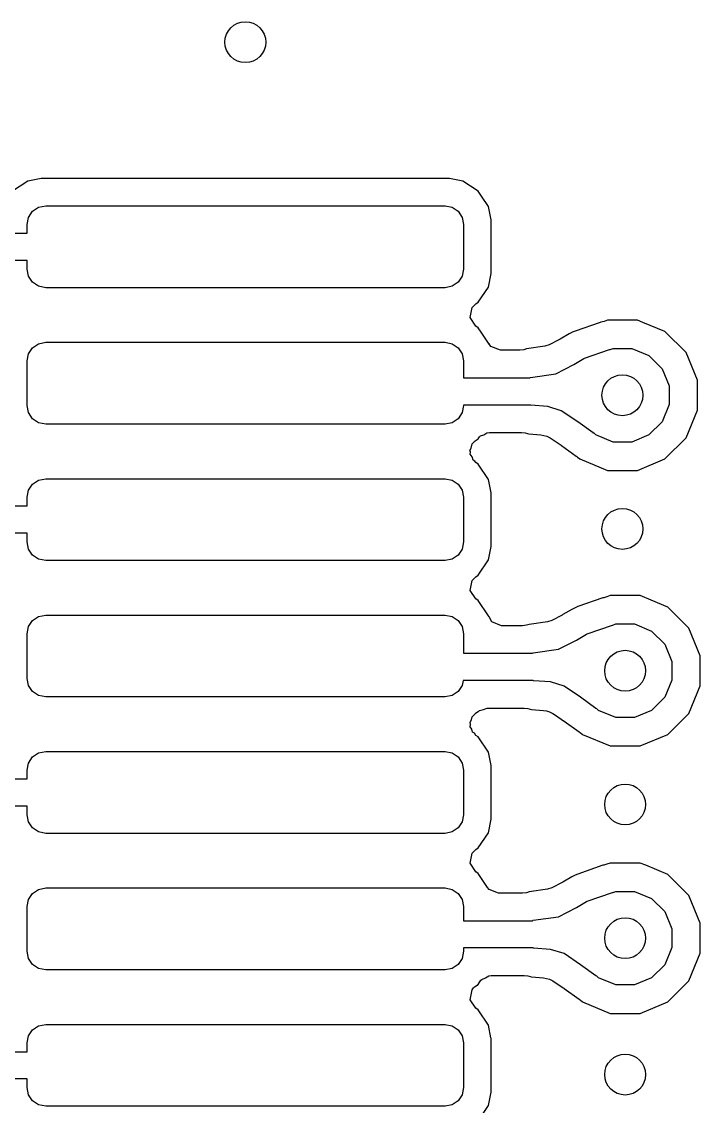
# Model space of a CAD drawing. Extents: x 114.9 to 199.6, y -137.1 to -76.7.
# Drawn here: x 180.478 to 182.965, y -105.326 to -101.351 of the extents above; entities that cross this region are included whole.
import ezdxf

# ---------------------------------------------------------------- set-up
doc = ezdxf.new("R2010")
doc.units = 0
doc.layers.add('BLACK', color=7, linetype='CONTINUOUS')

msp = doc.modelspace()

# ---------------------------------------------------------------- linework, layer by layer
at = {"layer": 'BLACK', "linetype": 'CONTINUOUS'}
for p, q in [((180.500364, -101.935287), (180.444568, -101.972568)), ((180.549569, -101.9255), (180.500364, -101.935287)), ((182.046435, -101.9255), (180.549569, -101.9255)), ((182.095632, -101.935285), (182.046435, -101.9255)), ((182.151431, -101.972568), (182.095632, -101.935285)), ((182.163294, -101.990323), (182.151431, -101.972568)), ((182.188713, -102.028365), (182.163294, -101.990323)), ((180.51797, -102.04597), (180.54009, -102.03119)), ((180.54009, -102.03119), (180.566182, -102.026)), ((180.566182, -102.026), (182.029818, -102.026)), ((182.029818, -102.026), (182.05591, -102.03119)), ((182.05591, -102.03119), (182.07803, -102.04597)), ((182.198499, -102.077567), (182.188713, -102.028365)), ((180.498, -102.094182), (180.50319, -102.06809)), ((180.50319, -102.06809), (180.51797, -102.04597)), ((182.07803, -102.04597), (182.09281, -102.06809)), ((182.09281, -102.06809), (182.098, -102.094182)), ((182.198499, -102.077568), (182.198499, -102.077567)), ((182.1985, -102.274433), (182.198499, -102.077568)), ((180.498, -102.126), (180.498, -102.094182)), ((182.098, -102.094182), (182.098, -102.257818)), ((178.684, -102.126), (180.498, -102.126)), ((180.498, -102.226), (178.70471, -102.226)), ((180.498, -102.257818), (180.498, -102.226)), ((180.50319, -102.28391), (180.498, -102.257818)), ((182.098, -102.257818), (182.09281, -102.28391)), ((182.188713, -102.323635), (182.1985, -102.274433)), ((180.51797, -102.30603), (180.50319, -102.28391)), ((180.54009, -102.32081), (180.51797, -102.30603)), ((180.566182, -102.326), (180.54009, -102.32081)), ((182.05591, -102.32081), (182.029818, -102.326)), ((182.07803, -102.30603), (182.05591, -102.32081)), ((182.09281, -102.28391), (182.07803, -102.30603)), ((182.029818, -102.326), (180.566182, -102.326)), ((182.151431, -102.379431), (182.188713, -102.323635)), ((182.121875, -102.435561), (182.12919, -102.398778)), ((182.12919, -102.398778), (182.142709, -102.385258)), ((182.142709, -102.385258), (182.151431, -102.379431)), ((182.14271, -102.466741), (182.121875, -102.435561)), ((182.151431, -102.472569), (182.14271, -102.466741)), ((182.162372, -102.488944), (182.151431, -102.472569)), ((182.598828, -102.452987), (182.506279, -102.484933)), ((182.601347, -102.452643), (182.598828, -102.452987)), ((182.613448, -102.449367), (182.601347, -102.452643)), ((182.6252, -102.4445), (182.613448, -102.449367)), ((182.7348, -102.4445), (182.6252, -102.4445)), ((182.734801, -102.4445), (182.7348, -102.4445)), ((182.755292, -102.452988), (182.734801, -102.4445)), ((182.836058, -102.486443), (182.755292, -102.452988)), ((182.191394, -102.532378), (182.162372, -102.488944)), ((182.449588, -102.515634), (182.411044, -102.535605)), ((182.452014, -102.514288), (182.449588, -102.515634)), ((182.484756, -102.494897), (182.452014, -102.514288)), ((182.484799, -102.494873), (182.484756, -102.494897)), ((182.494187, -102.489935), (182.484799, -102.494873)), ((182.494202, -102.489927), (182.494187, -102.489935)), ((182.496325, -102.488944), (182.494202, -102.489927)), ((182.49634, -102.488937), (182.496325, -102.488944)), ((182.506251, -102.484943), (182.49634, -102.488937)), ((182.506279, -102.484933), (182.506251, -102.484943)), ((182.836059, -102.486444), (182.836058, -102.486443)), ((182.836061, -102.486445), (182.836059, -102.486444)), ((182.913555, -102.563939), (182.836061, -102.486445)), ((180.50319, -102.56809), (180.51797, -102.54597)), ((180.51797, -102.54597), (180.54009, -102.53119)), ((180.54009, -102.53119), (180.566182, -102.526)), ((180.566182, -102.526), (182.029818, -102.526)), ((182.029818, -102.526), (182.05591, -102.53119)), ((182.05591, -102.53119), (182.07803, -102.54597)), ((182.07803, -102.54597), (182.09281, -102.56809)), ((182.191941, -102.532012), (182.191394, -102.532378)), ((182.198045, -102.541148), (182.191941, -102.532012)), ((182.232693, -102.5555), (182.198045, -102.541148)), ((182.303846, -102.5555), (182.232693, -102.5555)), ((182.318438, -102.553277), (182.303846, -102.5555)), ((182.328552, -102.550121), (182.318438, -102.553277)), ((182.395405, -102.540609), (182.328552, -102.550121)), ((182.411044, -102.535605), (182.395405, -102.540609)), ((182.540679, -102.584668), (182.633253, -102.552714)), ((182.633253, -102.552714), (182.635087, -102.552824)), ((182.635087, -102.552824), (182.645859, -102.548363)), ((182.645859, -102.548363), (182.714141, -102.548363)), ((182.714141, -102.548363), (182.777225, -102.574493)), ((180.498, -102.594182), (180.50319, -102.56809)), ((180.498, -102.757818), (180.498, -102.594182)), ((182.09281, -102.56809), (182.098, -102.594182)), ((182.098, -102.594182), (182.098, -102.656)), ((182.501999, -102.6073), (182.538542, -102.585658)), ((182.538542, -102.585658), (182.540679, -102.584668)), ((182.777225, -102.574493), (182.825507, -102.622775)), ((182.913555, -102.56394), (182.913555, -102.563939)), ((182.913557, -102.563942), (182.913555, -102.56394)), ((182.9555, -102.6652), (182.913557, -102.563942)), ((182.436267, -102.641359), (182.501999, -102.6073)), ((182.825507, -102.622775), (182.851637, -102.685859)), ((182.098, -102.656), (182.34055, -102.656)), ((182.34055, -102.656), (182.343412, -102.65457)), ((182.343412, -102.65457), (182.436267, -102.641359)), ((182.9555, -102.7748), (182.9555, -102.6652)), ((182.851637, -102.685859), (182.851637, -102.754141)), ((180.50319, -102.78391), (180.498, -102.757818)), ((182.098, -102.757818), (182.09281, -102.78391)), ((182.342735, -102.756), (182.098, -102.756)), ((182.098, -102.756), (182.098, -102.757818)), ((182.344253, -102.756756), (182.342735, -102.756)), ((182.406637, -102.761086), (182.344253, -102.756756)), ((182.851637, -102.754141), (182.825507, -102.817225)), ((180.51797, -102.80603), (180.50319, -102.78391)), ((182.09281, -102.78391), (182.07803, -102.80603)), ((182.456022, -102.776697), (182.406637, -102.761086)), ((182.516232, -102.817276), (182.456022, -102.776697)), ((182.913557, -102.876058), (182.9555, -102.7748)), ((180.54009, -102.82081), (180.51797, -102.80603)), ((180.566182, -102.826), (180.54009, -102.82081)), ((182.029818, -102.826), (180.566182, -102.826)), ((182.05591, -102.82081), (182.029818, -102.826)), ((182.07803, -102.80603), (182.05591, -102.82081)), ((182.57298, -102.858407), (182.516232, -102.817276)), ((182.825507, -102.817225), (182.777225, -102.865507)), ((182.13988, -102.887148), (182.151431, -102.879431)), ((182.151431, -102.879431), (182.155677, -102.873075)), ((182.155677, -102.873075), (182.16035, -102.868913)), ((182.16035, -102.868913), (182.172597, -102.864648)), ((182.172597, -102.864648), (182.183381, -102.857442)), ((182.183381, -102.857442), (182.192944, -102.8565)), ((182.192944, -102.8565), (182.310176, -102.8565)), ((182.310176, -102.8565), (182.323041, -102.858219)), ((182.323041, -102.858219), (182.331833, -102.860611)), ((182.331833, -102.860611), (182.336948, -102.862003)), ((182.336948, -102.862003), (182.380997, -102.865059)), ((182.380997, -102.865059), (182.392362, -102.867219)), ((182.392362, -102.867219), (182.402949, -102.870565)), ((182.402949, -102.870565), (182.415563, -102.876653)), ((182.415563, -102.876653), (182.448391, -102.898778)), ((182.5733, -102.858631), (182.57298, -102.858407)), ((182.576564, -102.859296), (182.5733, -102.858631)), ((182.582775, -102.865507), (182.576564, -102.859296)), ((182.645859, -102.891637), (182.582775, -102.865507)), ((182.777225, -102.865507), (182.714141, -102.891637)), ((182.836061, -102.953555), (182.913555, -102.876061)), ((182.913555, -102.87606), (182.913557, -102.876058)), ((182.913555, -102.876061), (182.913555, -102.87606)), ((182.121014, -102.923177), (182.126108, -102.914273)), ((182.126108, -102.914273), (182.12919, -102.898778)), ((182.12919, -102.898778), (182.137339, -102.889413)), ((182.137339, -102.889413), (182.13988, -102.887148)), ((182.448391, -102.898778), (182.455079, -102.903285)), ((182.455079, -102.903285), (182.456443, -102.904238)), ((182.456443, -102.904238), (182.511066, -102.943829)), ((182.714141, -102.891637), (182.645859, -102.891637)), ((182.123129, -102.929252), (182.121014, -102.923177)), ((182.121875, -102.935561), (182.123129, -102.929252)), ((182.129081, -102.946345), (182.121875, -102.935561)), ((182.133346, -102.958594), (182.129081, -102.946345)), ((182.139136, -102.961393), (182.133346, -102.958594)), ((182.511066, -102.943829), (182.51248, -102.944836)), ((182.51248, -102.944836), (182.512528, -102.94487)), ((182.512528, -102.94487), (182.512537, -102.944876)), ((182.512537, -102.944876), (182.514861, -102.946503)), ((182.514861, -102.946503), (182.514809, -102.946577)), ((182.514809, -102.946577), (182.523603, -102.953219)), ((182.523603, -102.953219), (182.523939, -102.953555)), ((182.523939, -102.953555), (182.52394, -102.953555)), ((182.52394, -102.953555), (182.523942, -102.953557)), ((182.523942, -102.953557), (182.6252, -102.9955)), ((182.7348, -102.9955), (182.836058, -102.953557)), ((182.836058, -102.953557), (182.83606, -102.953555)), ((182.83606, -102.953555), (182.836061, -102.953555)), ((182.14271, -102.966741), (182.139136, -102.961393)), ((182.151431, -102.972569), (182.14271, -102.966741)), ((182.188713, -103.028365), (182.151431, -102.972569)), ((182.6252, -102.9955), (182.625202, -102.9955)), ((182.625202, -102.9955), (182.734798, -102.9955)), ((182.734798, -102.9955), (182.7348, -102.9955)), ((180.51797, -103.04597), (180.54009, -103.03119)), ((180.54009, -103.03119), (180.566182, -103.026)), ((180.566182, -103.026), (182.029818, -103.026)), ((182.029818, -103.026), (182.05591, -103.03119)), ((182.05591, -103.03119), (182.07803, -103.04597)), ((182.198499, -103.077568), (182.188713, -103.028365)), ((180.498, -103.094182), (180.50319, -103.06809)), ((180.50319, -103.06809), (180.51797, -103.04597)), ((182.07803, -103.04597), (182.09281, -103.06809)), ((182.09281, -103.06809), (182.098, -103.094182)), ((182.1985, -103.274433), (182.198499, -103.077568)), ((180.498, -103.126), (180.498, -103.094182)), ((182.098, -103.094182), (182.098, -103.257818)), ((179.044, -103.126), (180.498, -103.126)), ((180.498, -103.226), (179.06471, -103.226)), ((180.498, -103.257818), (180.498, -103.226)), ((180.50319, -103.28391), (180.498, -103.257818)), ((182.098, -103.257818), (182.09281, -103.28391)), ((182.188713, -103.323635), (182.1985, -103.274433)), ((180.51797, -103.30603), (180.50319, -103.28391)), ((180.54009, -103.32081), (180.51797, -103.30603)), ((182.07803, -103.30603), (182.05591, -103.32081)), ((182.09281, -103.28391), (182.07803, -103.30603)), ((180.566182, -103.326), (180.54009, -103.32081)), ((182.029818, -103.326), (180.566182, -103.326)), ((182.05591, -103.32081), (182.029818, -103.326)), ((182.151431, -103.379431), (182.188713, -103.323635)), ((182.12919, -103.398778), (182.142709, -103.385258)), ((182.142709, -103.385258), (182.151431, -103.379431)), ((182.121875, -103.435561), (182.12919, -103.398778)), ((182.14271, -103.466741), (182.121875, -103.435561)), ((182.151431, -103.472569), (182.14271, -103.466741)), ((182.188713, -103.528365), (182.151431, -103.472569)), ((182.608828, -103.462987), (182.516279, -103.494933)), ((182.611347, -103.462643), (182.608828, -103.462987)), ((182.623448, -103.459367), (182.611347, -103.462643)), ((182.6352, -103.4545), (182.623448, -103.459367)), ((182.7448, -103.4545), (182.6352, -103.4545)), ((182.744801, -103.4545), (182.7448, -103.4545)), ((182.785723, -103.471451), (182.744801, -103.4545)), ((182.846058, -103.496443), (182.785723, -103.471451)), ((182.494756, -103.504897), (182.462014, -103.524288)), ((182.494799, -103.504873), (182.494756, -103.504897)), ((182.504187, -103.499935), (182.494799, -103.504873)), ((182.504202, -103.499927), (182.504187, -103.499935)), ((182.506325, -103.498944), (182.504202, -103.499927)), ((182.50634, -103.498937), (182.506325, -103.498944)), ((182.516251, -103.494943), (182.50634, -103.498937)), ((182.516279, -103.494933), (182.516251, -103.494943)), ((182.846059, -103.496444), (182.846058, -103.496443)), ((182.846061, -103.496445), (182.846059, -103.496444)), ((182.923555, -103.573939), (182.846061, -103.496445)), ((180.50319, -103.56809), (180.51797, -103.54597)), ((180.51797, -103.54597), (180.54009, -103.53119)), ((180.54009, -103.53119), (180.566182, -103.526)), ((180.566182, -103.526), (182.029818, -103.526)), ((182.029818, -103.526), (182.05591, -103.53119)), ((182.05591, -103.53119), (182.07803, -103.54597)), ((182.07803, -103.54597), (182.09281, -103.56809)), ((182.188713, -103.528367), (182.188713, -103.528365)), ((182.19056, -103.532825), (182.188713, -103.528367)), ((182.191632, -103.53238), (182.19056, -103.532825)), ((182.201665, -103.551148), (182.191632, -103.53238)), ((182.236313, -103.5655), (182.201665, -103.551148)), ((182.405405, -103.550609), (182.338552, -103.560121)), ((182.421044, -103.545605), (182.405405, -103.550609)), ((182.459588, -103.525634), (182.421044, -103.545605)), ((182.462014, -103.524288), (182.459588, -103.525634)), ((180.498, -103.594182), (180.50319, -103.56809)), ((180.498, -103.757818), (180.498, -103.594182)), ((182.09281, -103.56809), (182.098, -103.594182)), ((182.098, -103.594182), (182.098, -103.666)), ((182.313846, -103.5655), (182.236313, -103.5655)), ((182.328438, -103.563277), (182.313846, -103.5655)), ((182.338552, -103.560121), (182.328438, -103.563277)), ((182.548542, -103.595658), (182.550679, -103.594668)), ((182.550679, -103.594668), (182.643253, -103.562714)), ((182.643253, -103.562714), (182.645087, -103.562824)), ((182.645087, -103.562824), (182.655859, -103.558363)), ((182.655859, -103.558363), (182.724141, -103.558363)), ((182.724141, -103.558363), (182.787225, -103.584493)), ((182.787225, -103.584493), (182.835507, -103.632775)), ((182.923555, -103.57394), (182.923555, -103.573939)), ((182.923557, -103.573942), (182.923555, -103.57394)), ((182.9655, -103.6752), (182.923557, -103.573942)), ((182.446267, -103.651359), (182.511999, -103.6173)), ((182.511999, -103.6173), (182.548542, -103.595658)), ((182.835507, -103.632775), (182.861637, -103.695859)), ((182.098, -103.666), (182.35055, -103.666)), ((182.35055, -103.666), (182.353412, -103.66457)), ((182.353412, -103.66457), (182.446267, -103.651359)), ((182.861637, -103.695859), (182.861637, -103.764141)), ((182.9655, -103.7848), (182.9655, -103.6752)), ((180.50319, -103.78391), (180.498, -103.757818)), ((180.51797, -103.80603), (180.50319, -103.78391)), ((182.09281, -103.78391), (182.07803, -103.80603)), ((182.096373, -103.766), (182.09281, -103.78391)), ((182.352735, -103.766), (182.096373, -103.766)), ((182.354253, -103.766756), (182.352735, -103.766)), ((182.416637, -103.771086), (182.354253, -103.766756)), ((182.466022, -103.786697), (182.416637, -103.771086)), ((182.526232, -103.827276), (182.466022, -103.786697)), ((182.861637, -103.764141), (182.835507, -103.827225)), ((182.923557, -103.886058), (182.9655, -103.7848)), ((180.54009, -103.82081), (180.51797, -103.80603)), ((180.566182, -103.826), (180.54009, -103.82081)), ((182.029818, -103.826), (180.566182, -103.826)), ((182.05591, -103.82081), (182.029818, -103.826)), ((182.07803, -103.80603), (182.05591, -103.82081)), ((182.58298, -103.868407), (182.526232, -103.827276)), ((182.835507, -103.827225), (182.787225, -103.875507)), ((182.156212, -103.875603), (182.170816, -103.872233)), ((182.170816, -103.872233), (182.184659, -103.8665)), ((182.184659, -103.8665), (182.320176, -103.8665)), ((182.320176, -103.8665), (182.333041, -103.868219)), ((182.333041, -103.868219), (182.341833, -103.870611)), ((182.341833, -103.870611), (182.346948, -103.872003)), ((182.346948, -103.872003), (182.390997, -103.875059)), ((182.5833, -103.868631), (182.58298, -103.868407)), ((182.586564, -103.869296), (182.5833, -103.868631)), ((182.592775, -103.875507), (182.586564, -103.869296)), ((182.121606, -103.917904), (182.127066, -103.909457)), ((182.127066, -103.909457), (182.12919, -103.898778)), ((182.12919, -103.898778), (182.141486, -103.886103)), ((182.141486, -103.886103), (182.142086, -103.885675)), ((182.142086, -103.885675), (182.151431, -103.879431)), ((182.151431, -103.879431), (182.151965, -103.87863)), ((182.151965, -103.87863), (182.156212, -103.875603)), ((182.390997, -103.875059), (182.402362, -103.877219)), ((182.402362, -103.877219), (182.412949, -103.880565)), ((182.412949, -103.880565), (182.425563, -103.886653)), ((182.425563, -103.886653), (182.434708, -103.892816)), ((182.434708, -103.892816), (182.464415, -103.912838)), ((182.464415, -103.912838), (182.465079, -103.913285)), ((182.655859, -103.901637), (182.592775, -103.875507)), ((182.724141, -103.901637), (182.655859, -103.901637)), ((182.787225, -103.875507), (182.724141, -103.901637)), ((182.846061, -103.963555), (182.923555, -103.886061)), ((182.923555, -103.88606), (182.923557, -103.886058)), ((182.923555, -103.886061), (182.923555, -103.88606)), ((182.123636, -103.926704), (182.121606, -103.917904)), ((182.121875, -103.935561), (182.123636, -103.926704)), ((182.127685, -103.944256), (182.121875, -103.935561)), ((182.130036, -103.954447), (182.127685, -103.944256)), ((182.465079, -103.913285), (182.466443, -103.914238)), ((182.466443, -103.914238), (182.521066, -103.953829)), ((182.137693, -103.959233), (182.130036, -103.954447)), ((182.14271, -103.966741), (182.137693, -103.959233)), ((182.151431, -103.972569), (182.14271, -103.966741)), ((182.188713, -104.028365), (182.151431, -103.972569)), ((182.521066, -103.953829), (182.52248, -103.954836)), ((182.52248, -103.954836), (182.522528, -103.95487)), ((182.522528, -103.95487), (182.522537, -103.954876)), ((182.522537, -103.954876), (182.524861, -103.956503)), ((182.524861, -103.956503), (182.524809, -103.956577)), ((182.524809, -103.956577), (182.533603, -103.963219)), ((182.533603, -103.963219), (182.533939, -103.963555)), ((182.533939, -103.963555), (182.53394, -103.963555)), ((182.53394, -103.963555), (182.533942, -103.963557)), ((182.533942, -103.963557), (182.6352, -104.0055)), ((182.7448, -104.0055), (182.846058, -103.963557)), ((182.846058, -103.963557), (182.84606, -103.963555)), ((182.84606, -103.963555), (182.846061, -103.963555)), ((180.51797, -104.04597), (180.54009, -104.03119)), ((180.54009, -104.03119), (180.566182, -104.026)), ((180.566182, -104.026), (182.029818, -104.026)), ((182.029818, -104.026), (182.05591, -104.03119)), ((182.05591, -104.03119), (182.07803, -104.04597)), ((182.198499, -104.077568), (182.188713, -104.028365)), ((182.6352, -104.0055), (182.635202, -104.0055)), ((182.635202, -104.0055), (182.744798, -104.0055)), ((182.744798, -104.0055), (182.7448, -104.0055)), ((180.498, -104.094182), (180.50319, -104.06809)), ((180.50319, -104.06809), (180.51797, -104.04597)), ((182.07803, -104.04597), (182.09281, -104.06809)), ((182.09281, -104.06809), (182.098, -104.094182)), ((180.498, -104.126), (180.498, -104.094182)), ((182.098, -104.094182), (182.098, -104.257818)), ((182.198499, -104.135198), (182.198499, -104.077568)), ((179.364, -104.126), (180.498, -104.126)), ((182.1985, -104.274433), (182.198499, -104.135198)), ((180.498, -104.226), (179.384711, -104.226)), ((180.498, -104.257818), (180.498, -104.226)), ((180.50319, -104.28391), (180.498, -104.257818)), ((182.098, -104.257818), (182.09281, -104.28391)), ((180.51797, -104.30603), (180.50319, -104.28391)), ((180.54009, -104.32081), (180.51797, -104.30603)), ((182.07803, -104.30603), (182.05591, -104.32081)), ((182.09281, -104.28391), (182.07803, -104.30603)), ((182.188713, -104.323635), (182.1985, -104.274433)), ((180.566182, -104.326), (180.54009, -104.32081)), ((182.029818, -104.326), (180.566182, -104.326)), ((182.05591, -104.32081), (182.029818, -104.326)), ((182.151431, -104.379431), (182.188713, -104.323635)), ((182.12919, -104.398778), (182.142709, -104.385258)), ((182.142709, -104.385258), (182.151431, -104.379431)), ((182.121875, -104.435561), (182.12919, -104.398778)), ((182.14271, -104.466741), (182.121875, -104.435561)), ((182.151431, -104.472569), (182.14271, -104.466741)), ((182.608828, -104.442987), (182.516279, -104.474933)), ((182.611347, -104.442643), (182.608828, -104.442987)), ((182.623448, -104.439367), (182.611347, -104.442643)), ((182.6352, -104.4345), (182.623448, -104.439367)), ((182.7448, -104.4345), (182.6352, -104.4345)), ((182.744801, -104.4345), (182.7448, -104.4345)), ((182.765292, -104.442988), (182.744801, -104.4345)), ((182.846058, -104.476443), (182.765292, -104.442988)), ((182.173524, -104.505634), (182.151431, -104.472569)), ((182.185611, -104.523723), (182.173524, -104.505634)), ((182.459588, -104.505634), (182.421044, -104.525605)), ((182.462014, -104.504288), (182.459588, -104.505634)), ((182.494756, -104.484897), (182.462014, -104.504288)), ((182.494799, -104.484873), (182.494756, -104.484897)), ((182.504187, -104.479935), (182.494799, -104.484873)), ((182.504202, -104.479927), (182.504187, -104.479935)), ((182.506325, -104.478944), (182.504202, -104.479927)), ((182.50634, -104.478937), (182.506325, -104.478944)), ((182.516251, -104.474943), (182.50634, -104.478937)), ((182.516279, -104.474933), (182.516251, -104.474943)), ((182.846059, -104.476444), (182.846058, -104.476443)), ((182.846061, -104.476445), (182.846059, -104.476444)), ((182.923555, -104.553939), (182.846061, -104.476445)), ((180.50319, -104.56809), (180.51797, -104.54597)), ((180.51797, -104.54597), (180.54009, -104.53119)), ((180.54009, -104.53119), (180.566182, -104.526)), ((180.566182, -104.526), (182.029818, -104.526)), ((182.029818, -104.526), (182.05591, -104.53119)), ((182.05591, -104.53119), (182.07803, -104.54597)), ((182.07803, -104.54597), (182.09281, -104.56809)), ((182.191705, -104.531148), (182.185611, -104.523723)), ((182.226353, -104.5455), (182.191705, -104.531148)), ((182.313846, -104.5455), (182.226353, -104.5455)), ((182.328438, -104.543277), (182.313846, -104.5455)), ((182.338552, -104.540121), (182.328438, -104.543277)), ((182.405405, -104.530609), (182.338552, -104.540121)), ((182.421044, -104.525605), (182.405405, -104.530609)), ((182.550679, -104.574668), (182.643253, -104.542714)), ((182.643253, -104.542714), (182.645087, -104.542824)), ((182.645087, -104.542824), (182.655859, -104.538363)), ((182.655859, -104.538363), (182.724141, -104.538363)), ((182.724141, -104.538363), (182.787225, -104.564493)), ((180.498, -104.594182), (180.50319, -104.56809)), ((182.09281, -104.56809), (182.098, -104.594182)), ((182.511999, -104.5973), (182.548542, -104.575658)), ((182.548542, -104.575658), (182.550679, -104.574668)), ((182.787225, -104.564493), (182.835507, -104.612775)), ((182.923555, -104.55394), (182.923555, -104.553939)), ((182.923557, -104.553942), (182.923555, -104.55394)), ((182.9655, -104.6552), (182.923557, -104.553942)), ((180.498, -104.757818), (180.498, -104.594182)), ((182.098, -104.594182), (182.098, -104.646)), ((182.446267, -104.631359), (182.511999, -104.5973)), ((182.835507, -104.612775), (182.861637, -104.675859)), ((182.098, -104.646), (182.35055, -104.646)), ((182.35055, -104.646), (182.353412, -104.64457)), ((182.353412, -104.64457), (182.446267, -104.631359)), ((182.9655, -104.7648), (182.9655, -104.6552)), ((182.861637, -104.675859), (182.861637, -104.744141)), ((182.352735, -104.746), (182.098, -104.746)), ((182.098, -104.746), (182.098, -104.757818)), ((182.354253, -104.746756), (182.352735, -104.746)), ((182.416637, -104.751086), (182.354253, -104.746756)), ((182.861637, -104.744141), (182.835507, -104.807225)), ((180.50319, -104.78391), (180.498, -104.757818)), ((180.51797, -104.80603), (180.50319, -104.78391)), ((182.09281, -104.78391), (182.07803, -104.80603)), ((182.098, -104.757818), (182.09281, -104.78391)), ((182.466022, -104.766697), (182.416637, -104.751086)), ((182.526232, -104.807276), (182.466022, -104.766697)), ((182.923557, -104.866058), (182.9655, -104.7648)), ((180.54009, -104.82081), (180.51797, -104.80603)), ((180.566182, -104.826), (180.54009, -104.82081)), ((182.029818, -104.826), (180.566182, -104.826)), ((182.05591, -104.82081), (182.029818, -104.826)), ((182.07803, -104.80603), (182.05591, -104.82081)), ((182.58298, -104.848407), (182.526232, -104.807276)), ((182.835507, -104.807225), (182.787225, -104.855507)), ((182.151431, -104.879431), (182.161382, -104.864537)), ((182.161382, -104.864537), (182.164516, -104.861319)), ((182.164516, -104.861319), (182.177931, -104.85555)), ((182.177931, -104.85555), (182.190066, -104.847442)), ((182.190066, -104.847442), (182.198785, -104.846582)), ((182.198785, -104.846582), (182.198969, -104.846504)), ((182.198969, -104.846504), (182.199091, -104.846552)), ((182.199091, -104.846552), (182.199626, -104.8465)), ((182.199626, -104.8465), (182.320176, -104.8465)), ((182.320176, -104.8465), (182.333041, -104.848219)), ((182.333041, -104.848219), (182.341833, -104.850611)), ((182.341833, -104.850611), (182.346948, -104.852003)), ((182.346948, -104.852003), (182.390997, -104.855059)), ((182.390997, -104.855059), (182.402362, -104.857219)), ((182.402362, -104.857219), (182.412949, -104.860565)), ((182.412949, -104.860565), (182.425563, -104.866653)), ((182.425563, -104.866653), (182.462774, -104.891732)), ((182.5833, -104.848631), (182.58298, -104.848407)), ((182.586564, -104.849296), (182.5833, -104.848631)), ((182.592775, -104.855507), (182.586564, -104.849296)), ((182.655859, -104.881637), (182.592775, -104.855507)), ((182.787225, -104.855507), (182.724141, -104.881637)), ((182.846061, -104.943555), (182.923555, -104.866061)), ((182.923555, -104.86606), (182.923557, -104.866058)), ((182.923555, -104.866061), (182.923555, -104.86606)), ((182.121875, -104.935561), (182.12919, -104.898778)), ((182.12919, -104.898778), (182.134823, -104.891819)), ((182.134823, -104.891819), (182.138418, -104.888125)), ((182.138418, -104.888125), (182.151431, -104.879431)), ((182.462774, -104.891732), (182.465079, -104.893285)), ((182.465079, -104.893285), (182.466443, -104.894238)), ((182.466443, -104.894238), (182.521066, -104.933829)), ((182.724141, -104.881637), (182.655859, -104.881637)), ((182.14271, -104.966741), (182.121875, -104.935561)), ((182.521066, -104.933829), (182.52248, -104.934836)), ((182.52248, -104.934836), (182.522528, -104.93487)), ((182.522528, -104.93487), (182.522537, -104.934876)), ((182.522537, -104.934876), (182.524861, -104.936503)), ((182.524861, -104.936503), (182.524809, -104.936577)), ((182.524809, -104.936577), (182.533603, -104.943219)), ((182.533603, -104.943219), (182.533939, -104.943555)), ((182.533939, -104.943555), (182.53394, -104.943555)), ((182.53394, -104.943555), (182.533942, -104.943557)), ((182.533942, -104.943557), (182.6352, -104.9855)), ((182.7448, -104.9855), (182.846058, -104.943557)), ((182.846058, -104.943557), (182.84606, -104.943555)), ((182.84606, -104.943555), (182.846061, -104.943555)), ((182.151431, -104.972569), (182.14271, -104.966741)), ((182.188713, -105.028365), (182.151431, -104.972569)), ((182.6352, -104.9855), (182.635202, -104.9855)), ((182.635202, -104.9855), (182.744798, -104.9855)), ((182.744798, -104.9855), (182.7448, -104.9855)), ((180.54009, -105.03119), (180.566182, -105.026)), ((180.566182, -105.026), (182.029818, -105.026)), ((182.029818, -105.026), (182.05591, -105.03119)), ((180.50319, -105.06809), (180.51797, -105.04597)), ((180.51797, -105.04597), (180.54009, -105.03119)), ((182.05591, -105.03119), (182.07803, -105.04597)), ((182.07803, -105.04597), (182.09281, -105.06809)), ((182.198028, -105.075198), (182.188713, -105.028365)), ((180.498, -105.094182), (180.50319, -105.06809)), ((180.498, -105.126), (180.498, -105.094182)), ((182.09281, -105.06809), (182.098, -105.094182)), ((182.098, -105.094182), (182.098, -105.257818)), ((182.198499, -105.077568), (182.198028, -105.075198)), ((182.1985, -105.274433), (182.198499, -105.077568)), ((179.884, -105.126), (180.498, -105.126)), ((180.498, -105.226), (179.90471, -105.226)), ((180.498, -105.257818), (180.498, -105.226)), ((180.50319, -105.28391), (180.498, -105.257818)), ((182.098, -105.257818), (182.09281, -105.28391)), ((180.51797, -105.30603), (180.50319, -105.28391)), ((182.09281, -105.28391), (182.07803, -105.30603)), ((182.188713, -105.323635), (182.1985, -105.274433)), ((180.54009, -105.32081), (180.51797, -105.30603)), ((180.566182, -105.326), (180.54009, -105.32081)), ((182.029818, -105.326), (180.566182, -105.326)), ((182.05591, -105.32081), (182.029818, -105.326)), ((182.07803, -105.30603), (182.05591, -105.32081)), ((182.151431, -105.379431), (182.188713, -105.323635))]:
    msp.add_line(p, q, dxfattribs=at)
at = {"layer": 'BLACK'}
for centre in [(181.298, -101.426), (182.68, -102.72), (182.68, -103.21), (182.69, -103.73), (182.69, -104.22), (182.69, -104.71), (182.69, -105.21)]:
    msp.add_circle(centre, 0.075, dxfattribs=at)
at = {"layer": 'WHITE'}
for centre in [(181.298, -101.426), (182.68, -102.72), (182.68, -103.21), (182.69, -103.73), (182.69, -104.22), (182.69, -104.71), (182.69, -105.21)]:
    msp.add_circle(centre, 0.075, dxfattribs=at)

doc.saveas('drawing.dxf')
